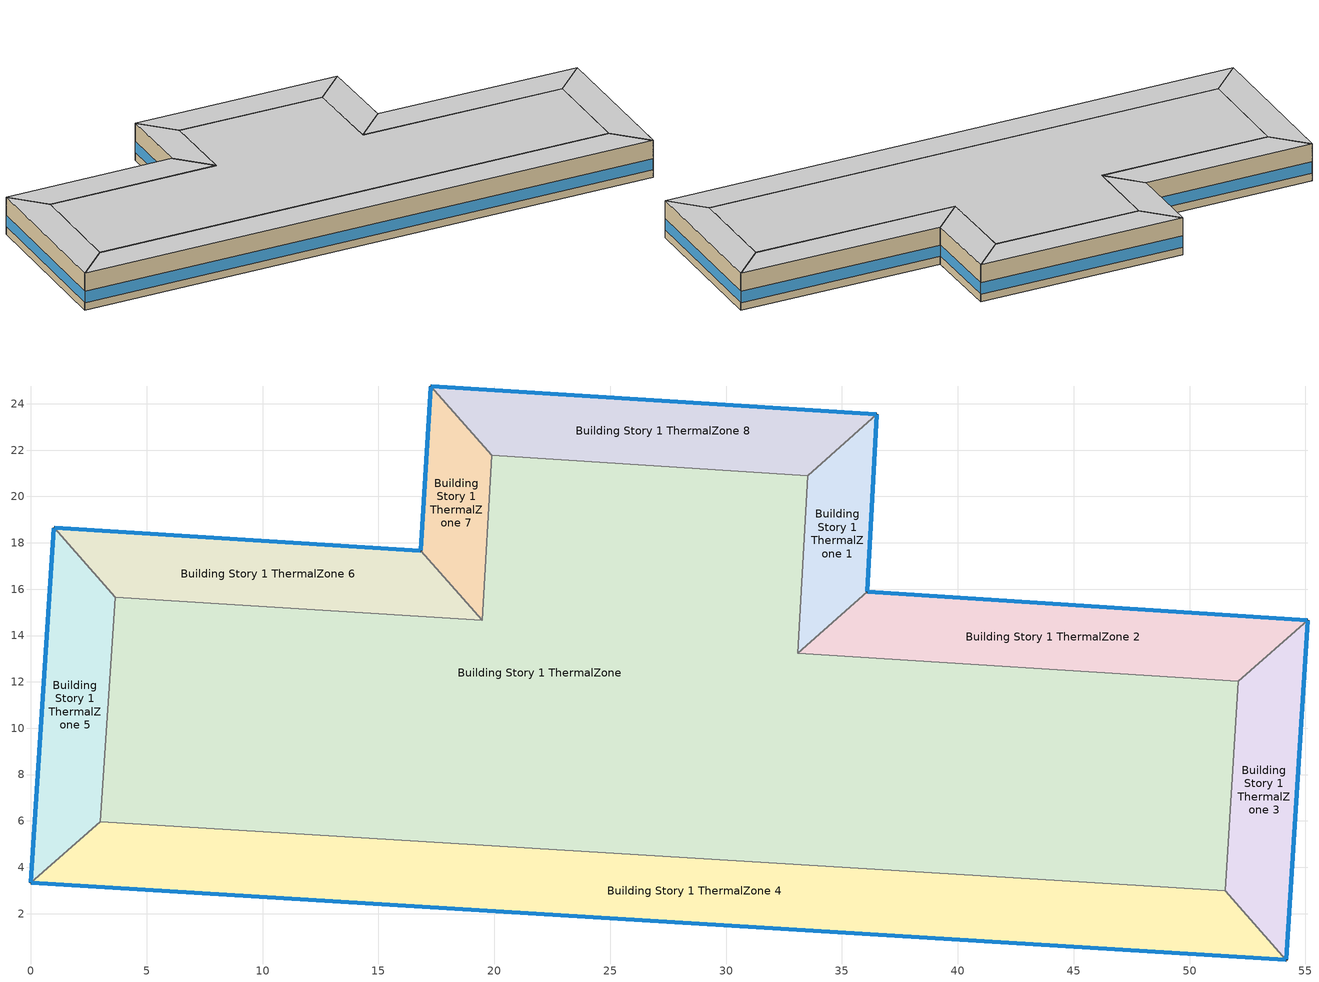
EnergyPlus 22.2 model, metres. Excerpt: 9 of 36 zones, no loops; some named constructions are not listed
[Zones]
Building Story 1 ThermalZone
 floor ground (Typical Insulated Carpeted 8in Slab Floor): 33.52,20.89 33.1,13.23 52.1,12.02 51.53,3 3,5.98 3.65,15.65 19.48,14.66 19.9,21.77 z0
 wall adiabatic (Typical Interior Wall): 33.1,13.23 33.52,20.89 19.9,21.77 19.48,14.66 3.65,15.65 3,5.98 51.53,3 52.1,12.02 33.1,13.23 z0:3.6
 ceiling adiabatic (Typical Interior Ceiling): 19.9,21.77 19.48,14.66 3.65,15.65 3,5.98 51.53,3 52.1,12.02 33.1,13.23 33.52,20.89 z3.6
Building Story 1 ThermalZone 1
 floor ground (Typical Insulated Carpeted 8in Slab Floor): 36.51,23.54 36.09,15.88 33.1,13.23 33.52,20.89 z0
 wall outside (Typical Insulated Steel Framed Exterior Wall R-12.99): 36.09,15.88 36.51,23.54 z0:3.6
 wall adiabatic (Typical Interior Wall): 36.51,23.54 33.52,20.89 33.1,13.23 36.09,15.88 z0:3.6
 window (U 0.55 SHGC 0.25): 36.09,15.91 36.51,23.52 z0.76:1.85
 ceiling adiabatic (Typical Interior Ceiling): 33.52,20.89 33.1,13.23 36.09,15.88 36.51,23.54 z3.6
Building Story 1 ThermalZone 2
 floor ground (Typical Insulated Carpeted 8in Slab Floor): 36.09,15.88 55.1,14.66 52.1,12.02 33.1,13.23 z0
 wall outside (Typical Insulated Steel Framed Exterior Wall R-12.99): 55.1,14.66 36.09,15.88 z0:3.6
 wall adiabatic (Typical Interior Wall): 36.09,15.88 33.1,13.23 52.1,12.02 55.1,14.66 z0:3.6
 window (U 0.55 SHGC 0.25): 55.07,14.66 36.12,15.88 z0.76:1.84
 ceiling adiabatic (Typical Interior Ceiling): 33.1,13.23 52.1,12.02 55.1,14.66 36.09,15.88 z3.6
Building Story 1 ThermalZone 3
 floor ground (Typical Insulated Carpeted 8in Slab Floor): 55.1,14.66 54.18,0 51.53,3 52.1,12.02 z0
 wall outside (Typical Insulated Steel Framed Exterior Wall R-12.99): 54.18,0 55.1,14.66 z0:3.6
 wall adiabatic (Typical Interior Wall): 55.1,14.66 52.1,12.02 51.53,3 54.18,0 z0:3.6
 window (U 0.55 SHGC 0.25): 54.18,0.03 55.1,14.63 z0.76:1.85
 ceiling adiabatic (Typical Interior Ceiling): 52.1,12.02 51.53,3 54.18,0 55.1,14.66 z3.6
Building Story 1 ThermalZone 4
 floor ground (Typical Insulated Carpeted 8in Slab Floor): 54.18,0 0,3.33 3,5.98 51.53,3 z0
 wall outside (Typical Insulated Steel Framed Exterior Wall R-12.99): 0,3.33 54.18,0 z0:3.6
 wall adiabatic (Typical Interior Wall): 54.18,0 51.53,3 3,5.98 0,3.33 z0:3.6
 window (U 0.55 SHGC 0.25): 0.03,3.33 54.15,0 z0.76:1.84
 ceiling adiabatic (Typical Interior Ceiling): 51.53,3 3,5.98 0,3.33 54.18,0 z3.6
Building Story 1 ThermalZone 5
 floor ground (Typical Insulated Carpeted 8in Slab Floor): 0,3.33 1,18.66 3.65,15.65 3,5.98 z0
 wall outside (Typical Insulated Steel Framed Exterior Wall R-12.99): 1,18.66 0,3.33 z0:3.6
 wall adiabatic (Typical Interior Wall): 0,3.33 3,5.98 3.65,15.65 1,18.66 z0:3.6
 window (U 0.55 SHGC 0.25): 1,18.63 0,3.36 z0.76:1.85
 ceiling adiabatic (Typical Interior Ceiling): 3,5.98 3.65,15.65 1,18.66 0,3.33 z3.6
Building Story 1 ThermalZone 6
 floor ground (Typical Insulated Carpeted 8in Slab Floor): 1,18.66 16.83,17.66 19.48,14.66 3.65,15.65 z0
 wall outside (Typical Insulated Steel Framed Exterior Wall R-12.99): 16.83,17.66 1,18.66 z0:3.6
 wall adiabatic (Typical Interior Wall): 1,18.66 3.65,15.65 19.48,14.66 16.83,17.66 z0:3.6
 window (U 0.55 SHGC 0.25): 16.81,17.66 1.03,18.66 z0.76:1.85
 ceiling adiabatic (Typical Interior Ceiling): 3.65,15.65 19.48,14.66 16.83,17.66 1,18.66 z3.6
Building Story 1 ThermalZone 7
 floor ground (Typical Insulated Carpeted 8in Slab Floor): 16.83,17.66 17.25,24.77 19.9,21.77 19.48,14.66 z0
 wall outside (Typical Insulated Steel Framed Exterior Wall R-12.99): 17.25,24.77 16.83,17.66 z0:3.6
 wall adiabatic (Typical Interior Wall): 16.83,17.66 19.48,14.66 19.9,21.77 17.25,24.77 z0:3.6
 window (U 0.55 SHGC 0.25): 17.25,24.74 16.83,17.68 z0.76:1.85
 ceiling adiabatic (Typical Interior Floor): 19.48,14.66 19.9,21.77 17.25,24.77 16.83,17.66 z3.6
Building Story 1 ThermalZone 8
 floor ground (Typical Insulated Carpeted 8in Slab Floor): 17.25,24.77 36.51,23.54 33.52,20.89 19.9,21.77 z0
 wall outside (Typical Insulated Steel Framed Exterior Wall R-12.99): 36.51,23.54 17.25,24.77 z0:3.6
 wall adiabatic (Typical Interior Wall): 17.25,24.77 19.9,21.77 33.52,20.89 36.51,23.54 z0:3.6
 window (U 0.55 SHGC 0.25): 36.48,23.55 17.28,24.76 z0.76:1.84
 ceiling adiabatic (Typical Interior Floor): 19.9,21.77 33.52,20.89 36.51,23.54 17.25,24.77 z3.6
[Building]
bld_11: Terrain=City
[Site:Location]
Jack Northrop Fld H_CA_USA: Latitude {deg}=41.31223; Longitude {deg}=-105.583; Time Zone {hr}=-8; Elevation {m}=21
[Site:GroundTemperature:FCfactorMethod]
January Ground Temperature {C}=18.8; February Ground Temperature {C}=14.3; March Ground Temperature {C}=13.6; April Ground Temperature {C}=13.2; May Ground Temperature {C}=13.3; June Ground Temperature {C}=12.6; July Ground Temperature {C}=15.3; August Ground Temperature {C}=15.6; September Ground Temperature {C}=17.7; October Ground Temperature {C}=19.4; November Ground Temperature {C}=19.7; December Ground Temperature {C}=18.5
[Site:WaterMainsTemperature]
Calculation Method=Correlation; Annual Average Outdoor Air Temperature {C}=8.96667; Maximum Difference In Monthly Average Outdoor Air Temperatures {deltaC}=26.2
[SizingPeriod:DesignDay] Day of Month=21; Dry-Bulb Temperature Range Modifier Type=DefaultMultipliers; Humidity Condition Type=Wetbulb; Barometric Pressure {Pa}=98769; Rain Indicator=No; Snow Indicator=No; Daylight Saving Time Indicator=No; Begin Environment Reset Mode=FullResetAtBeginEnvironment
Name | Month | Day Type | Maximum Dry-Bulb Temperature {C} | Daily Dry-Bulb Temperature Range {deltaC} | Wetbulb or DewPoint at Maximum Dry-Bulb {C} | Wind Speed {m/s} | Wind Direction {deg} | Solar Model Indicator | ASHRAE Clear Sky Optical Depth for Beam Irradiance (taub) | ASHRAE Clear Sky Optical Depth for Diffuse Irradiance (taud) | Sky Clearness
Buffalo Niagara Intl Ap Ann Clg .4% Condns DB=>MWB 1 | 7 | SummerDesignDay | 30.3 | 9.3 | 21.8 | 5.7 | 240 | ASHRAETau | 0.462 | 2.001
Buffalo Niagara Intl Ap Ann Clg .4% Condns WB=>MDB 1 | 7 | SummerDesignDay | 27.8 | 9.3 | 23.8 | 5.7 | 240 | ASHRAETau | 0.462 | 2.001
Buffalo Niagara Intl Ap Ann Htg 99.6% Condns DB 1 | 1 | WinterDesignDay | -16.3 | 0 | -16.3 | 5.1 | 270 | ASHRAEClearSky |  |  | 0
[Material] Thermal Absorptance=0.9; Solar Absorptance=0.7
Name | Roughness | Thickness {m} | Conductivity {W/m-K} | Density {kg/m3} | Specific Heat {J/kg-K} | Visible Absorptance
100mm Normalweight concrete floor | MediumRough | 0.1016 | 2.31045 | 2322 | 832.557 | 0.7
25mm Stucco | Smooth | 0.0254 | 0.72 | 1856 | 840 | 0.7
5/8 in. Gypsum Board | MediumSmooth | 0.0159 | 0.16 | 800 | 1090 | 0.7
8 in. Normalweight Concrete Floor | MediumRough | 0.2032 | 2.31 | 2322 | 832 | 0.7
G01 13mm gypsum board | Smooth | 0.0127 | 0.160031 | 800.001 | 1090.73 | 0.5
[Material:NoMass] Roughness=Smooth; Thermal Absorptance=0.9; Solar Absorptance=0.7
Name | Thermal Resistance {m2-K/W} | Visible Absorptance
CP02 CARPET PAD; Typical Carpet Pad | 0.21648 | 0.8
Typical Insulation R-10.81 | 1.90342 | 0.7
[WindowMaterial:Gas]
Gap_1_W_0_0032: Gas Type=Air; Thickness {m}=0.0032
[WindowMaterial:Glazing] Optical Data Type=SpectralAverage; Infrared Transmittance at Normal Incidence=0; Back Side Infrared Hemispherical Emissivity=0.84; Conductivity {W/m-K}=1; Dirt Correction Factor for Solar and Visible Transmittance=1; Solar Diffusing=No
Name | Thickness {m} | Solar Transmittance at Normal Incidence | Front Side Solar Reflectance at Normal Incidence | Back Side Solar Reflectance at Normal Incidence | Visible Transmittance at Normal Incidence | Front Side Visible Reflectance at Normal Incidence | Back Side Visible Reflectance at Normal Incidence | Front Side Infrared Hemispherical Emissivity
Glass_2022F_LayerAvg | 0.0039 | 0.355897 | 0.394095 | 0.265645 | 0.677694 | 0.042734 | 0.05547 | 0.046
Glass_2175_LayerAvg | 0.0086 | 0.167758 | 0.217606 | 0.437978 | 0.416044 | 0.078729 | 0.10654 | 0.84
[Construction]
Typical Insulated Carpeted 8in Slab Floor: 8 in. Normalweight Concrete Floor, Typical Carpet Pad
Typical Insulated Steel Framed Exterior Wall R-12.99: 25mm Stucco, 5/8 in. Gypsum Board, Typical Insulation R-10.81, 5/8 in. Gypsum Board
Typical Interior Ceiling: CP02 CARPET PAD, 100mm Normalweight concrete floor
Typical Interior Floor: 100mm Normalweight concrete floor, CP02 CARPET PAD
Typical Interior Wall: G01 13mm gypsum board, G01 13mm gypsum board
U 0.55 SHGC 0.25: Glass_2175_LayerAvg, Gap_1_W_0_0032, Glass_2022F_LayerAvg
[Zone] Multiplier=1; Part of Total Floor Area=Yes
Building Story 1 ThermalZone; Building Story 1 ThermalZone 1; Building Story 1 ThermalZone 2; Building Story 1 ThermalZone 3; Building Story 1 ThermalZone 4; Building Story 1 ThermalZone 5; Building Story 1 ThermalZone 6; Building Story 1 ThermalZone 7; Building Story 1 ThermalZone 8
[Space] Space Type=Story Ground Blended Space Type
Name | Zone
Building Story 1 Space | Building Story 1 ThermalZone
Building Story 1 Space 1 | Building Story 1 ThermalZone 1
Building Story 1 Space 2 | Building Story 1 ThermalZone 2
Building Story 1 Space 3 | Building Story 1 ThermalZone 3
Building Story 1 Space 4 | Building Story 1 ThermalZone 4
Building Story 1 Space 5 | Building Story 1 ThermalZone 5
Building Story 1 Space 6 | Building Story 1 ThermalZone 6
Building Story 1 Space 7 | Building Story 1 ThermalZone 7
Building Story 1 Space 8 | Building Story 1 ThermalZone 8
[InternalMass] Construction=InteriorFurnishings 1
Name | Zone or ZoneList | Space or SpaceList | Surface Area {m2}
Building Story 1 Space 2 Office OfficeLarge Data Center A  - Story Ground Mass; Building Story 1 Space 2 Office OfficeLarge Data Center C  - Story Ground Mass | Building Story 1 ThermalZone 2 | Building Story 1 Space 2 | 0.293876
Building Story 1 Space 4 Office OfficeLarge Data Center A  - Story Ground Mass; Building Story 1 Space 4 Office OfficeLarge Data Center C  - Story Ground Mass | Building Story 1 ThermalZone 4 | Building Story 1 Space 4 | 0.791559
Building Story 1 Space 3 Office OfficeLarge Data Center A  - Story Ground Mass; Building Story 1 Space 3 Office OfficeLarge Data Center C  - Story Ground Mass | Building Story 1 ThermalZone 3 | Building Story 1 Space 3 | 0.182754
Building Story 1 Space 5 Office OfficeLarge Data Center A  - Story Ground Mass; Building Story 1 Space 5 Office OfficeLarge Data Center C  - Story Ground Mass | Building Story 1 ThermalZone 5 | Building Story 1 Space 5 | 0.19282
Building Story 1 Space 1 Office OfficeLarge Data Center A  - Story Ground Mass; Building Story 1 Space 1 Office OfficeLarge Data Center C  - Story Ground Mass | Building Story 1 ThermalZone 1 | Building Story 1 Space 1 | 0.118678
Building Story 1 Space 8 Office OfficeLarge Data Center A  - Story Ground Mass; Building Story 1 Space 8 Office OfficeLarge Data Center C  - Story Ground Mass | Building Story 1 ThermalZone 8 | Building Story 1 Space 8 | 0.253876
Building Story 1 Space Office OfficeLarge Data Center A  - Story Ground Mass; Building Story 1 Space Office OfficeLarge Data Center C  - Story Ground Mass | Building Story 1 ThermalZone | Building Story 1 Space | 3.02494
Building Story 1 Space 7 Office OfficeLarge Data Center A  - Story Ground Mass; Building Story 1 Space 7 Office OfficeLarge Data Center C  - Story Ground Mass | Building Story 1 ThermalZone 7 | Building Story 1 Space 7 | 0.109373
Building Story 1 Space 6 Office OfficeLarge Data Center A  - Story Ground Mass; Building Story 1 Space 6 Office OfficeLarge Data Center C  - Story Ground Mass | Building Story 1 ThermalZone 6 | Building Story 1 Space 6 | 0.244172
Building Story 1 Space 2 Office OfficeLarge Data Center B  - Story Ground Mass | Building Story 1 ThermalZone 2 | Building Story 1 Space 2 | 1.03626
Building Story 1 Space 4 Office OfficeLarge Data Center B  - Story Ground Mass | Building Story 1 ThermalZone 4 | Building Story 1 Space 4 | 2.79119
Building Story 1 Space 3 Office OfficeLarge Data Center B  - Story Ground Mass | Building Story 1 ThermalZone 3 | Building Story 1 Space 3 | 0.644426
Building Story 1 Space 5 Office OfficeLarge Data Center B  - Story Ground Mass | Building Story 1 ThermalZone 5 | Building Story 1 Space 5 | 0.679922
Building Story 1 Space 1 Office OfficeLarge Data Center B  - Story Ground Mass | Building Story 1 ThermalZone 1 | Building Story 1 Space 1 | 0.41848
Building Story 1 Space 8 Office OfficeLarge Data Center B  - Story Ground Mass | Building Story 1 ThermalZone 8 | Building Story 1 Space 8 | 0.895214
Building Story 1 Space Office OfficeLarge Data Center B  - Story Ground Mass | Building Story 1 ThermalZone | Building Story 1 Space | 10.6665
Building Story 1 Space 7 Office OfficeLarge Data Center B  - Story Ground Mass | Building Story 1 ThermalZone 7 | Building Story 1 Space 7 | 0.385671
Building Story 1 Space 6 Office OfficeLarge Data Center B  - Story Ground Mass | Building Story 1 ThermalZone 6 | Building Story 1 Space 6 | 0.860997
Building Story 1 Space 2 Office OfficeLarge Main Data Center A  - Story Ground Mass; Building Story 1 Space 2 Office OfficeLarge Main Data Center C  - Story Ground Mass | Building Story 1 ThermalZone 2 | Building Story 1 Space 2 | 0.528352
Building Story 1 Space 4 Office OfficeLarge Main Data Center A  - Story Ground Mass; Building Story 1 Space 4 Office OfficeLarge Main Data Center C  - Story Ground Mass | Building Story 1 ThermalZone 4 | Building Story 1 Space 4 | 1.42312
Building Story 1 Space 3 Office OfficeLarge Main Data Center A  - Story Ground Mass; Building Story 1 Space 3 Office OfficeLarge Main Data Center C  - Story Ground Mass | Building Story 1 ThermalZone 3 | Building Story 1 Space 3 | 0.328568
Building Story 1 Space 5 Office OfficeLarge Main Data Center A  - Story Ground Mass; Building Story 1 Space 5 Office OfficeLarge Main Data Center C  - Story Ground Mass | Building Story 1 ThermalZone 5 | Building Story 1 Space 5 | 0.346666
Building Story 1 Space 1 Office OfficeLarge Main Data Center A  - Story Ground Mass; Building Story 1 Space 1 Office OfficeLarge Main Data Center C  - Story Ground Mass | Building Story 1 ThermalZone 1 | Building Story 1 Space 1 | 0.213367
Building Story 1 Space 8 Office OfficeLarge Main Data Center A  - Story Ground Mass; Building Story 1 Space 8 Office OfficeLarge Main Data Center C  - Story Ground Mass | Building Story 1 ThermalZone 8 | Building Story 1 Space 8 | 0.456436
Building Story 1 Space Office OfficeLarge Main Data Center A  - Story Ground Mass; Building Story 1 Space Office OfficeLarge Main Data Center C  - Story Ground Mass | Building Story 1 ThermalZone | Building Story 1 Space | 5.43845
Building Story 1 Space 7 Office OfficeLarge Main Data Center A  - Story Ground Mass; Building Story 1 Space 7 Office OfficeLarge Main Data Center C  - Story Ground Mass | Building Story 1 ThermalZone 7 | Building Story 1 Space 7 | 0.196639
Building Story 1 Space 6 Office OfficeLarge Main Data Center A  - Story Ground Mass; Building Story 1 Space 6 Office OfficeLarge Main Data Center C  - Story Ground Mass | Building Story 1 ThermalZone 6 | Building Story 1 Space 6 | 0.43899
Building Story 1 Space 2 Office OfficeLarge Main Data Center B  - Story Ground Mass | Building Story 1 ThermalZone 2 | Building Story 1 Space 2 | 1.86307
Building Story 1 Space 4 Office OfficeLarge Main Data Center B  - Story Ground Mass | Building Story 1 ThermalZone 4 | Building Story 1 Space 4 | 5.0182
Building Story 1 Space 3 Office OfficeLarge Main Data Center B  - Story Ground Mass | Building Story 1 ThermalZone 3 | Building Story 1 Space 3 | 1.1586
Building Story 1 Space 5 Office OfficeLarge Main Data Center B  - Story Ground Mass | Building Story 1 ThermalZone 5 | Building Story 1 Space 5 | 1.22241
Building Story 1 Space 1 Office OfficeLarge Main Data Center B  - Story Ground Mass | Building Story 1 ThermalZone 1 | Building Story 1 Space 1 | 0.752374
Building Story 1 Space 8 Office OfficeLarge Main Data Center B  - Story Ground Mass | Building Story 1 ThermalZone 8 | Building Story 1 Space 8 | 1.60948
Building Story 1 Space Office OfficeLarge Main Data Center B  - Story Ground Mass | Building Story 1 ThermalZone | Building Story 1 Space | 19.177
Building Story 1 Space 7 Office OfficeLarge Main Data Center B  - Story Ground Mass | Building Story 1 ThermalZone 7 | Building Story 1 Space 7 | 0.693388
Building Story 1 Space 6 Office OfficeLarge Main Data Center B  - Story Ground Mass | Building Story 1 ThermalZone 6 | Building Story 1 Space 6 | 1.54796
Building Story 1 Space 2 SecondarySchool Auditorium A  - Story Ground Mass; Building Story 1 Space 2 SecondarySchool Auditorium C  - Story Ground Mass | Building Story 1 ThermalZone 2 | Building Story 1 Space 2 | 2.36352
Building Story 1 Space 4 SecondarySchool Auditorium A  - Story Ground Mass; Building Story 1 Space 4 SecondarySchool Auditorium C  - Story Ground Mass | Building Story 1 ThermalZone 4 | Building Story 1 Space 4 | 6.36616
Building Story 1 Space 3 SecondarySchool Auditorium A  - Story Ground Mass; Building Story 1 Space 3 SecondarySchool Auditorium C  - Story Ground Mass | Building Story 1 ThermalZone 3 | Building Story 1 Space 3 | 1.46981
Building Story 1 Space 5 SecondarySchool Auditorium A  - Story Ground Mass; Building Story 1 Space 5 SecondarySchool Auditorium C  - Story Ground Mass | Building Story 1 ThermalZone 5 | Building Story 1 Space 5 | 1.55077
Building Story 1 Space 1 SecondarySchool Auditorium A  - Story Ground Mass; Building Story 1 Space 1 SecondarySchool Auditorium C  - Story Ground Mass | Building Story 1 ThermalZone 1 | Building Story 1 Space 1 | 0.954472
Building Story 1 Space 8 SecondarySchool Auditorium A  - Story Ground Mass; Building Story 1 Space 8 SecondarySchool Auditorium C  - Story Ground Mass | Building Story 1 ThermalZone 8 | Building Story 1 Space 8 | 2.04181
Building Story 1 Space SecondarySchool Auditorium A  - Story Ground Mass; Building Story 1 Space SecondarySchool Auditorium C  - Story Ground Mass | Building Story 1 ThermalZone | Building Story 1 Space | 24.3282
Building Story 1 Space 7 SecondarySchool Auditorium A  - Story Ground Mass; Building Story 1 Space 7 SecondarySchool Auditorium C  - Story Ground Mass | Building Story 1 ThermalZone 7 | Building Story 1 Space 7 | 0.87964
Building Story 1 Space 6 SecondarySchool Auditorium A  - Story Ground Mass; Building Story 1 Space 6 SecondarySchool Auditorium C  - Story Ground Mass | Building Story 1 ThermalZone 6 | Building Story 1 Space 6 | 1.96376
Building Story 1 Space 2 SecondarySchool Auditorium B  - Story Ground Mass | Building Story 1 ThermalZone 2 | Building Story 1 Space 2 | 8.33422
Building Story 1 Space 4 SecondarySchool Auditorium B  - Story Ground Mass | Building Story 1 ThermalZone 4 | Building Story 1 Space 4 | 22.4483
Building Story 1 Space 3 SecondarySchool Auditorium B  - Story Ground Mass | Building Story 1 ThermalZone 3 | Building Story 1 Space 3 | 5.18283
Building Story 1 Space 5 SecondarySchool Auditorium B  - Story Ground Mass | Building Story 1 ThermalZone 5 | Building Story 1 Space 5 | 5.46831
Building Story 1 Space 1 SecondarySchool Auditorium B  - Story Ground Mass | Building Story 1 ThermalZone 1 | Building Story 1 Space 1 | 3.36565
Building Story 1 Space 8 SecondarySchool Auditorium B  - Story Ground Mass | Building Story 1 ThermalZone 8 | Building Story 1 Space 8 | 7.19981
Building Story 1 Space SecondarySchool Auditorium B  - Story Ground Mass | Building Story 1 ThermalZone | Building Story 1 Space | 85.7859
Building Story 1 Space 7 SecondarySchool Auditorium B  - Story Ground Mass | Building Story 1 ThermalZone 7 | Building Story 1 Space 7 | 3.10178
Building Story 1 Space 6 SecondarySchool Auditorium B  - Story Ground Mass | Building Story 1 ThermalZone 6 | Building Story 1 Space 6 | 6.92461
Building Story 1 Space 2 SecondarySchool Cafeteria A  - Story Ground Mass; Building Story 1 Space 2 SecondarySchool Cafeteria C  - Story Ground Mass | Building Story 1 ThermalZone 2 | Building Story 1 Space 2 | 1.49596
Building Story 1 Space 4 SecondarySchool Cafeteria A  - Story Ground Mass; Building Story 1 Space 4 SecondarySchool Cafeteria C  - Story Ground Mass | Building Story 1 ThermalZone 4 | Building Story 1 Space 4 | 4.02937
Building Story 1 Space 3 SecondarySchool Cafeteria A  - Story Ground Mass; Building Story 1 Space 3 SecondarySchool Cafeteria C  - Story Ground Mass | Building Story 1 ThermalZone 3 | Building Story 1 Space 3 | 0.930295
Building Story 1 Space 5 SecondarySchool Cafeteria A  - Story Ground Mass; Building Story 1 Space 5 SecondarySchool Cafeteria C  - Story Ground Mass | Building Story 1 ThermalZone 5 | Building Story 1 Space 5 | 0.981537
Building Story 1 Space 1 SecondarySchool Cafeteria A  - Story Ground Mass; Building Story 1 Space 1 SecondarySchool Cafeteria C  - Story Ground Mass | Building Story 1 ThermalZone 1 | Building Story 1 Space 1 | 0.60412
Building Story 1 Space 8 SecondarySchool Cafeteria A  - Story Ground Mass; Building Story 1 Space 8 SecondarySchool Cafeteria C  - Story Ground Mass | Building Story 1 ThermalZone 8 | Building Story 1 Space 8 | 1.29233
Building Story 1 Space SecondarySchool Cafeteria A  - Story Ground Mass; Building Story 1 Space SecondarySchool Cafeteria C  - Story Ground Mass | Building Story 1 ThermalZone | Building Story 1 Space | 15.3982
Building Story 1 Space 7 SecondarySchool Cafeteria A  - Story Ground Mass; Building Story 1 Space 7 SecondarySchool Cafeteria C  - Story Ground Mass | Building Story 1 ThermalZone 7 | Building Story 1 Space 7 | 0.556756
Building Story 1 Space 6 SecondarySchool Cafeteria A  - Story Ground Mass; Building Story 1 Space 6 SecondarySchool Cafeteria C  - Story Ground Mass | Building Story 1 ThermalZone 6 | Building Story 1 Space 6 | 1.24294
Building Story 1 Space 2 SecondarySchool Cafeteria B  - Story Ground Mass | Building Story 1 ThermalZone 2 | Building Story 1 Space 2 | 5.27503
Building Story 1 Space 4 SecondarySchool Cafeteria B  - Story Ground Mass | Building Story 1 ThermalZone 4 | Building Story 1 Space 4 | 14.2083
Building Story 1 Space 3 SecondarySchool Cafeteria B  - Story Ground Mass | Building Story 1 ThermalZone 3 | Building Story 1 Space 3 | 3.2804
Building Story 1 Space 5 SecondarySchool Cafeteria B  - Story Ground Mass | Building Story 1 ThermalZone 5 | Building Story 1 Space 5 | 3.46109
Building Story 1 Space 1 SecondarySchool Cafeteria B  - Story Ground Mass | Building Story 1 ThermalZone 1 | Building Story 1 Space 1 | 2.13024
Building Story 1 Space 8 SecondarySchool Cafeteria B  - Story Ground Mass | Building Story 1 ThermalZone 8 | Building Story 1 Space 8 | 4.55702
Building Story 1 Space SecondarySchool Cafeteria B  - Story Ground Mass | Building Story 1 ThermalZone | Building Story 1 Space | 54.2971
Building Story 1 Space 7 SecondarySchool Cafeteria B  - Story Ground Mass | Building Story 1 ThermalZone 7 | Building Story 1 Space 7 | 1.96323
Building Story 1 Space 6 SecondarySchool Cafeteria B  - Story Ground Mass | Building Story 1 ThermalZone 6 | Building Story 1 Space 6 | 4.38284
Building Story 1 Space 2 SecondarySchool ComputerRoom A  - Story Ground Mass; Building Story 1 Space 2 SecondarySchool ComputerRoom C  - Story Ground Mass | Building Story 1 ThermalZone 2 | Building Story 1 Space 2 | 2.28379
Building Story 1 Space 4 SecondarySchool ComputerRoom A  - Story Ground Mass; Building Story 1 Space 4 SecondarySchool ComputerRoom C  - Story Ground Mass | Building Story 1 ThermalZone 4 | Building Story 1 Space 4 | 6.15142
Building Story 1 Space 3 SecondarySchool ComputerRoom A  - Story Ground Mass; Building Story 1 Space 3 SecondarySchool ComputerRoom C  - Story Ground Mass | Building Story 1 ThermalZone 3 | Building Story 1 Space 3 | 1.42023
Building Story 1 Space 5 SecondarySchool ComputerRoom A  - Story Ground Mass; Building Story 1 Space 5 SecondarySchool ComputerRoom C  - Story Ground Mass | Building Story 1 ThermalZone 5 | Building Story 1 Space 5 | 1.49846
Building Story 1 Space 1 SecondarySchool ComputerRoom A  - Story Ground Mass; Building Story 1 Space 1 SecondarySchool ComputerRoom C  - Story Ground Mass | Building Story 1 ThermalZone 1 | Building Story 1 Space 1 | 0.922277
Building Story 1 Space 8 SecondarySchool ComputerRoom A  - Story Ground Mass; Building Story 1 Space 8 SecondarySchool ComputerRoom C  - Story Ground Mass | Building Story 1 ThermalZone 8 | Building Story 1 Space 8 | 1.97294
Building Story 1 Space SecondarySchool ComputerRoom A  - Story Ground Mass; Building Story 1 Space SecondarySchool ComputerRoom C  - Story Ground Mass | Building Story 1 ThermalZone | Building Story 1 Space | 23.5076
Building Story 1 Space 7 SecondarySchool ComputerRoom A  - Story Ground Mass; Building Story 1 Space 7 SecondarySchool ComputerRoom C  - Story Ground Mass | Building Story 1 ThermalZone 7 | Building Story 1 Space 7 | 0.84997
Building Story 1 Space 6 SecondarySchool ComputerRoom A  - Story Ground Mass; Building Story 1 Space 6 SecondarySchool ComputerRoom C  - Story Ground Mass | Building Story 1 ThermalZone 6 | Building Story 1 Space 6 | 1.89753
Building Story 1 Space 2 SecondarySchool ComputerRoom B  - Story Ground Mass | Building Story 1 ThermalZone 2 | Building Story 1 Space 2 | 8.0531
Building Story 1 Space 4 SecondarySchool ComputerRoom B  - Story Ground Mass | Building Story 1 ThermalZone 4 | Building Story 1 Space 4 | 21.6911
Building Story 1 Space 3 SecondarySchool ComputerRoom B  - Story Ground Mass | Building Story 1 ThermalZone 3 | Building Story 1 Space 3 | 5.00801
Building Story 1 Space 5 SecondarySchool ComputerRoom B  - Story Ground Mass | Building Story 1 ThermalZone 5 | Building Story 1 Space 5 | 5.28386
Building Story 1 Space 1 SecondarySchool ComputerRoom B  - Story Ground Mass | Building Story 1 ThermalZone 1 | Building Story 1 Space 1 | 3.25213
Building Story 1 Space 8 SecondarySchool ComputerRoom B  - Story Ground Mass | Building Story 1 ThermalZone 8 | Building Story 1 Space 8 | 6.95696
Building Story 1 Space SecondarySchool ComputerRoom B  - Story Ground Mass | Building Story 1 ThermalZone | Building Story 1 Space | 82.8924
Building Story 1 Space 7 SecondarySchool ComputerRoom B  - Story Ground Mass | Building Story 1 ThermalZone 7 | Building Story 1 Space 7 | 2.99716
Building Story 1 Space 6 SecondarySchool ComputerRoom B  - Story Ground Mass | Building Story 1 ThermalZone 6 | Building Story 1 Space 6 | 6.69104
Building Story 1 Space 2 SecondarySchool Gym A  - Story Ground Mass; Building Story 1 Space 2 SecondarySchool Gym C  - Story Ground Mass | Building Story 1 ThermalZone 2 | Building Story 1 Space 2 | 1.49913
Building Story 1 Space 4 SecondarySchool Gym A  - Story Ground Mass; Building Story 1 Space 4 SecondarySchool Gym C  - Story Ground Mass | Building Story 1 ThermalZone 4 | Building Story 1 Space 4 | 4.03792
Building Story 1 Space 3 SecondarySchool Gym A  - Story Ground Mass; Building Story 1 Space 3 SecondarySchool Gym C  - Story Ground Mass | Building Story 1 ThermalZone 3 | Building Story 1 Space 3 | 0.932269
Building Story 1 Space 5 SecondarySchool Gym A  - Story Ground Mass; Building Story 1 Space 5 SecondarySchool Gym C  - Story Ground Mass | Building Story 1 ThermalZone 5 | Building Story 1 Space 5 | 0.983619
Building Story 1 Space 1 SecondarySchool Gym A  - Story Ground Mass; Building Story 1 Space 1 SecondarySchool Gym C  - Story Ground Mass | Building Story 1 ThermalZone 1 | Building Story 1 Space 1 | 0.605401
Building Story 1 Space 8 SecondarySchool Gym A  - Story Ground Mass; Building Story 1 Space 8 SecondarySchool Gym C  - Story Ground Mass | Building Story 1 ThermalZone 8 | Building Story 1 Space 8 | 1.29508
Building Story 1 Space SecondarySchool Gym A  - Story Ground Mass; Building Story 1 Space SecondarySchool Gym C  - Story Ground Mass | Building Story 1 ThermalZone | Building Story 1 Space | 15.4309
Building Story 1 Space 7 SecondarySchool Gym A  - Story Ground Mass; Building Story 1 Space 7 SecondarySchool Gym C  - Story Ground Mass | Building Story 1 ThermalZone 7 | Building Story 1 Space 7 | 0.557937
Building Story 1 Space 6 SecondarySchool Gym A  - Story Ground Mass; Building Story 1 Space 6 SecondarySchool Gym C  - Story Ground Mass | Building Story 1 ThermalZone 6 | Building Story 1 Space 6 | 1.24557
Building Story 1 Space 2 SecondarySchool Gym A end_a - Story Ground Mass; Building Story 1 Space 2 SecondarySchool Gym C end_a - Story Ground Mass | Building Story 1 ThermalZone 2 | Building Story 1 Space 2 | 2.35722
Building Story 1 Space 4 SecondarySchool Gym A end_a - Story Ground Mass; Building Story 1 Space 4 SecondarySchool Gym C end_a - Story Ground Mass | Building Story 1 ThermalZone 4 | Building Story 1 Space 4 | 6.34919
Building Story 1 Space 3 SecondarySchool Gym A end_a - Story Ground Mass; Building Story 1 Space 3 SecondarySchool Gym C end_a - Story Ground Mass | Building Story 1 ThermalZone 3 | Building Story 1 Space 3 | 1.46589
Building Story 1 Space 5 SecondarySchool Gym A end_a - Story Ground Mass; Building Story 1 Space 5 SecondarySchool Gym C end_a - Story Ground Mass | Building Story 1 ThermalZone 5 | Building Story 1 Space 5 | 1.54663
Building Story 1 Space 1 SecondarySchool Gym A end_a - Story Ground Mass; Building Story 1 Space 1 SecondarySchool Gym C end_a - Story Ground Mass | Building Story 1 ThermalZone 1 | Building Story 1 Space 1 | 0.951928
Building Story 1 Space 8 SecondarySchool Gym A end_a - Story Ground Mass; Building Story 1 Space 8 SecondarySchool Gym C end_a - Story Ground Mass | Building Story 1 ThermalZone 8 | Building Story 1 Space 8 | 2.03637
Building Story 1 Space SecondarySchool Gym A end_a - Story Ground Mass; Building Story 1 Space SecondarySchool Gym C end_a - Story Ground Mass | Building Story 1 ThermalZone | Building Story 1 Space | 24.2634
Building Story 1 Space 7 SecondarySchool Gym A end_a - Story Ground Mass; Building Story 1 Space 7 SecondarySchool Gym C end_a - Story Ground Mass | Building Story 1 ThermalZone 7 | Building Story 1 Space 7 | 0.877296
Building Story 1 Space 6 SecondarySchool Gym A end_a - Story Ground Mass; Building Story 1 Space 6 SecondarySchool Gym C end_a - Story Ground Mass | Building Story 1 ThermalZone 6 | Building Story 1 Space 6 | 1.95853
Building Story 1 Space 2 SecondarySchool Gym B  - Story Ground Mass | Building Story 1 ThermalZone 2 | Building Story 1 Space 2 | 5.28622
Building Story 1 Space 4 SecondarySchool Gym B  - Story Ground Mass | Building Story 1 ThermalZone 4 | Building Story 1 Space 4 | 14.2385
Building Story 1 Space 3 SecondarySchool Gym B  - Story Ground Mass | Building Story 1 ThermalZone 3 | Building Story 1 Space 3 | 3.28736
Building Story 1 Space 5 SecondarySchool Gym B  - Story Ground Mass | Building Story 1 ThermalZone 5 | Building Story 1 Space 5 | 3.46843
Building Story 1 Space 1 SecondarySchool Gym B  - Story Ground Mass | Building Story 1 ThermalZone 1 | Building Story 1 Space 1 | 2.13476
Building Story 1 Space 8 SecondarySchool Gym B  - Story Ground Mass | Building Story 1 ThermalZone 8 | Building Story 1 Space 8 | 4.56669
Building Story 1 Space SecondarySchool Gym B  - Story Ground Mass | Building Story 1 ThermalZone | Building Story 1 Space | 54.4122
Building Story 1 Space 7 SecondarySchool Gym B  - Story Ground Mass | Building Story 1 ThermalZone 7 | Building Story 1 Space 7 | 1.9674
Building Story 1 Space 6 SecondarySchool Gym B  - Story Ground Mass | Building Story 1 ThermalZone 6 | Building Story 1 Space 6 | 4.39214
Building Story 1 Space 2 SecondarySchool Gym B end_a - Story Ground Mass | Building Story 1 ThermalZone 2 | Building Story 1 Space 2 | 8.312
Building Story 1 Space 4 SecondarySchool Gym B end_a - Story Ground Mass | Building Story 1 ThermalZone 4 | Building Story 1 Space 4 | 22.3885
Building Story 1 Space 3 SecondarySchool Gym B end_a - Story Ground Mass | Building Story 1 ThermalZone 3 | Building Story 1 Space 3 | 5.16901
Building Story 1 Space 5 SecondarySchool Gym B end_a - Story Ground Mass | Building Story 1 ThermalZone 5 | Building Story 1 Space 5 | 5.45373
Building Story 1 Space 1 SecondarySchool Gym B end_a - Story Ground Mass | Building Story 1 ThermalZone 1 | Building Story 1 Space 1 | 3.35668
Building Story 1 Space 8 SecondarySchool Gym B end_a - Story Ground Mass | Building Story 1 ThermalZone 8 | Building Story 1 Space 8 | 7.18062
Building Story 1 Space SecondarySchool Gym B end_a - Story Ground Mass | Building Story 1 ThermalZone | Building Story 1 Space | 85.5573
Building Story 1 Space 7 SecondarySchool Gym B end_a - Story Ground Mass | Building Story 1 ThermalZone 7 | Building Story 1 Space 7 | 3.09351
Building Story 1 Space 6 SecondarySchool Gym B end_a - Story Ground Mass | Building Story 1 ThermalZone 6 | Building Story 1 Space 6 | 6.90615
Building Story 1 Space 2 SecondarySchool Kitchen A  - Story Ground Mass; Building Story 1 Space 2 SecondarySchool Kitchen C  - Story Ground Mass | Building Story 1 ThermalZone 2 | Building Story 1 Space 2 | 0.515847
Building Story 1 Space 4 SecondarySchool Kitchen A  - Story Ground Mass; Building Story 1 Space 4 SecondarySchool Kitchen C  - Story Ground Mass | Building Story 1 ThermalZone 4 | Building Story 1 Space 4 | 1.38944
Building Story 1 Space 3 SecondarySchool Kitchen A  - Story Ground Mass; Building Story 1 Space 3 SecondarySchool Kitchen C  - Story Ground Mass | Building Story 1 ThermalZone 3 | Building Story 1 Space 3 | 0.320791
Building Story 1 Space 5 SecondarySchool Kitchen A  - Story Ground Mass; Building Story 1 Space 5 SecondarySchool Kitchen C  - Story Ground Mass | Building Story 1 ThermalZone 5 | Building Story 1 Space 5 | 0.338461
Building Story 1 Space 1 SecondarySchool Kitchen A  - Story Ground Mass; Building Story 1 Space 1 SecondarySchool Kitchen C  - Story Ground Mass | Building Story 1 ThermalZone 1 | Building Story 1 Space 1 | 0.208317
Building Story 1 Space 8 SecondarySchool Kitchen A  - Story Ground Mass; Building Story 1 Space 8 SecondarySchool Kitchen C  - Story Ground Mass | Building Story 1 ThermalZone 8 | Building Story 1 Space 8 | 0.445633
Building Story 1 Space SecondarySchool Kitchen A  - Story Ground Mass; Building Story 1 Space SecondarySchool Kitchen C  - Story Ground Mass | Building Story 1 ThermalZone | Building Story 1 Space | 5.30973
Building Story 1 Space 7 SecondarySchool Kitchen A  - Story Ground Mass; Building Story 1 Space 7 SecondarySchool Kitchen C  - Story Ground Mass | Building Story 1 ThermalZone 7 | Building Story 1 Space 7 | 0.191985
Building Story 1 Space 6 SecondarySchool Kitchen A  - Story Ground Mass; Building Story 1 Space 6 SecondarySchool Kitchen C  - Story Ground Mass | Building Story 1 ThermalZone 6 | Building Story 1 Space 6 | 0.428599
Building Story 1 Space 2 SecondarySchool Kitchen B  - Story Ground Mass | Building Story 1 ThermalZone 2 | Building Story 1 Space 2 | 1.81898
Building Story 1 Space 4 SecondarySchool Kitchen B  - Story Ground Mass | Building Story 1 ThermalZone 4 | Building Story 1 Space 4 | 4.89943
Building Story 1 Space 3 SecondarySchool Kitchen B  - Story Ground Mass | Building Story 1 ThermalZone 3 | Building Story 1 Space 3 | 1.13117
Building Story 1 Space 5 SecondarySchool Kitchen B  - Story Ground Mass | Building Story 1 ThermalZone 5 | Building Story 1 Space 5 | 1.19348
Building Story 1 Space 1 SecondarySchool Kitchen B  - Story Ground Mass | Building Story 1 ThermalZone 1 | Building Story 1 Space 1 | 0.734567
Building Story 1 Space 8 SecondarySchool Kitchen B  - Story Ground Mass | Building Story 1 ThermalZone 8 | Building Story 1 Space 8 | 1.57139
Building Story 1 Space SecondarySchool Kitchen B  - Story Ground Mass | Building Story 1 ThermalZone | Building Story 1 Space | 18.7231
Building Story 1 Space 7 SecondarySchool Kitchen B  - Story Ground Mass | Building Story 1 ThermalZone 7 | Building Story 1 Space 7 | 0.676976
Building Story 1 Space 6 SecondarySchool Kitchen B  - Story Ground Mass | Building Story 1 ThermalZone 6 | Building Story 1 Space 6 | 1.51132
Building Story 1 Space 2 SecondarySchool Library A  - Story Ground Mass; Building Story 1 Space 2 SecondarySchool Library C  - Story Ground Mass | Building Story 1 ThermalZone 2 | Building Story 1 Space 2 | 2.0118
Building Story 1 Space 4 SecondarySchool Library A  - Story Ground Mass; Building Story 1 Space 4 SecondarySchool Library C  - Story Ground Mass | Building Story 1 ThermalZone 4 | Building Story 1 Space 4 | 5.41881
Building Story 1 Space 3 SecondarySchool Library A  - Story Ground Mass; Building Story 1 Space 3 SecondarySchool Library C  - Story Ground Mass | Building Story 1 ThermalZone 3 | Building Story 1 Space 3 | 1.25109
Building Story 1 Space 5 SecondarySchool Library A  - Story Ground Mass; Building Story 1 Space 5 SecondarySchool Library C  - Story Ground Mass | Building Story 1 ThermalZone 5 | Building Story 1 Space 5 | 1.32
Building Story 1 Space 1 SecondarySchool Library A  - Story Ground Mass; Building Story 1 Space 1 SecondarySchool Library C  - Story Ground Mass | Building Story 1 ThermalZone 1 | Building Story 1 Space 1 | 0.812437
Building Story 1 Space 8 SecondarySchool Library A  - Story Ground Mass; Building Story 1 Space 8 SecondarySchool Library C  - Story Ground Mass | Building Story 1 ThermalZone 8 | Building Story 1 Space 8 | 1.73797
Building Story 1 Space SecondarySchool Library A  - Story Ground Mass; Building Story 1 Space SecondarySchool Library C  - Story Ground Mass | Building Story 1 ThermalZone | Building Story 1 Space | 20.7079
Building Story 1 Space 7 SecondarySchool Library A  - Story Ground Mass; Building Story 1 Space 7 SecondarySchool Library C  - Story Ground Mass | Building Story 1 ThermalZone 7 | Building Story 1 Space 7 | 0.748741
Building Story 1 Space 6 SecondarySchool Library A  - Story Ground Mass; Building Story 1 Space 6 SecondarySchool Library C  - Story Ground Mass | Building Story 1 ThermalZone 6 | Building Story 1 Space 6 | 1.67154
Building Story 1 Space 2 SecondarySchool Library B  - Story Ground Mass | Building Story 1 ThermalZone 2 | Building Story 1 Space 2 | 7.09401
Building Story 1 Space 4 SecondarySchool Library B  - Story Ground Mass | Building Story 1 ThermalZone 4 | Building Story 1 Space 4 | 19.1078
Building Story 1 Space 3 SecondarySchool Library B  - Story Ground Mass | Building Story 1 ThermalZone 3 | Building Story 1 Space 3 | 4.41157
Building Story 1 Space 5 SecondarySchool Library B  - Story Ground Mass | Building Story 1 ThermalZone 5 | Building Story 1 Space 5 | 4.65457
Building Story 1 Space 1 SecondarySchool Library B  - Story Ground Mass | Building Story 1 ThermalZone 1 | Building Story 1 Space 1 | 2.86481
Building Story 1 Space 8 SecondarySchool Library B  - Story Ground Mass | Building Story 1 ThermalZone 8 | Building Story 1 Space 8 | 6.12841
Building Story 1 Space SecondarySchool Library B  - Story Ground Mass | Building Story 1 ThermalZone | Building Story 1 Space | 73.0202
Building Story 1 Space 7 SecondarySchool Library B  - Story Ground Mass | Building Story 1 ThermalZone 7 | Building Story 1 Space 7 | 2.64021
Building Story 1 Space 6 SecondarySchool Library B  - Story Ground Mass | Building Story 1 ThermalZone 6 | Building Story 1 Space 6 | 5.89416
Building Story 1 Space 2 SecondarySchool Lobby A  - Story Ground Mass; Building Story 1 Space 2 SecondarySchool Lobby C  - Story Ground Mass; Building Story 1 Space 2 SecondarySchool Restroom A  - Story Ground Mass; Building Story 1 Space 2 SecondarySchool Restroom C  - Story Ground Mass | Building Story 1 ThermalZone 2 | Building Story 1 Space 2 | 1.00356
Building Story 1 Space 4 SecondarySchool Lobby A  - Story Ground Mass; Building Story 1 Space 4 SecondarySchool Lobby C  - Story Ground Mass; Building Story 1 Space 4 SecondarySchool Restroom A  - Story Ground Mass; Building Story 1 Space 4 SecondarySchool Restroom C  - Story Ground Mass | Building Story 1 ThermalZone 4 | Building Story 1 Space 4 | 2.70309
Building Story 1 Space 3 SecondarySchool Lobby A  - Story Ground Mass; Building Story 1 Space 3 SecondarySchool Lobby C  - Story Ground Mass; Building Story 1 Space 3 SecondarySchool Restroom A  - Story Ground Mass; Building Story 1 Space 3 SecondarySchool Restroom C  - Story Ground Mass | Building Story 1 ThermalZone 3 | Building Story 1 Space 3 | 0.624085
Building Story 1 Space 5 SecondarySchool Lobby A  - Story Ground Mass; Building Story 1 Space 5 SecondarySchool Lobby C  - Story Ground Mass; Building Story 1 Space 5 SecondarySchool Restroom A  - Story Ground Mass; Building Story 1 Space 5 SecondarySchool Restroom C  - Story Ground Mass | Building Story 1 ThermalZone 5 | Building Story 1 Space 5 | 0.658461
Building Story 1 Space 1 SecondarySchool Lobby A  - Story Ground Mass; Building Story 1 Space 1 SecondarySchool Lobby C  - Story Ground Mass; Building Story 1 Space 1 SecondarySchool Restroom A  - Story Ground Mass; Building Story 1 Space 1 SecondarySchool Restroom C  - Story Ground Mass | Building Story 1 ThermalZone 1 | Building Story 1 Space 1 | 0.405272
Building Story 1 Space 8 SecondarySchool Lobby A  - Story Ground Mass; Building Story 1 Space 8 SecondarySchool Lobby C  - Story Ground Mass; Building Story 1 Space 8 SecondarySchool Restroom A  - Story Ground Mass; Building Story 1 Space 8 SecondarySchool Restroom C  - Story Ground Mass | Building Story 1 ThermalZone 8 | Building Story 1 Space 8 | 0.866958
Building Story 1 Space SecondarySchool Lobby A  - Story Ground Mass; Building Story 1 Space SecondarySchool Lobby C  - Story Ground Mass; Building Story 1 Space SecondarySchool Restroom A  - Story Ground Mass; Building Story 1 Space SecondarySchool Restroom C  - Story Ground Mass | Building Story 1 ThermalZone | Building Story 1 Space | 10.3298
Building Story 1 Space 7 SecondarySchool Lobby A  - Story Ground Mass; Building Story 1 Space 7 SecondarySchool Lobby C  - Story Ground Mass; Building Story 1 Space 7 SecondarySchool Restroom A  - Story Ground Mass; Building Story 1 Space 7 SecondarySchool Restroom C  - Story Ground Mass | Building Story 1 ThermalZone 7 | Building Story 1 Space 7 | 0.373498
Building Story 1 Space 6 SecondarySchool Lobby A  - Story Ground Mass; Building Story 1 Space 6 SecondarySchool Lobby C  - Story Ground Mass; Building Story 1 Space 6 SecondarySchool Restroom A  - Story Ground Mass; Building Story 1 Space 6 SecondarySchool Restroom C  - Story Ground Mass | Building Story 1 ThermalZone 6 | Building Story 1 Space 6 | 0.83382
Building Story 1 Space 2 SecondarySchool Lobby B  - Story Ground Mass; Building Story 1 Space 2 SecondarySchool Restroom B  - Story Ground Mass | Building Story 1 ThermalZone 2 | Building Story 1 Space 2 | 3.53873
Building Story 1 Space 4 SecondarySchool Lobby B  - Story Ground Mass; Building Story 1 Space 4 SecondarySchool Restroom B  - Story Ground Mass | Building Story 1 ThermalZone 4 | Building Story 1 Space 4 | 9.53162
Building Story 1 Space 3 SecondarySchool Lobby B  - Story Ground Mass; Building Story 1 Space 3 SecondarySchool Restroom B  - Story Ground Mass | Building Story 1 ThermalZone 3 | Building Story 1 Space 3 | 2.20065
Building Story 1 Space 5 SecondarySchool Lobby B  - Story Ground Mass; Building Story 1 Space 5 SecondarySchool Restroom B  - Story Ground Mass | Building Story 1 ThermalZone 5 | Building Story 1 Space 5 | 2.32186
Building Story 1 Space 1 SecondarySchool Lobby B  - Story Ground Mass; Building Story 1 Space 1 SecondarySchool Restroom B  - Story Ground Mass | Building Story 1 ThermalZone 1 | Building Story 1 Space 1 | 1.42907
Building Story 1 Space 8 SecondarySchool Lobby B  - Story Ground Mass; Building Story 1 Space 8 SecondarySchool Restroom B  - Story Ground Mass | Building Story 1 ThermalZone 8 | Building Story 1 Space 8 | 3.05706
Building Story 1 Space SecondarySchool Lobby B  - Story Ground Mass; Building Story 1 Space SecondarySchool Restroom B  - Story Ground Mass | Building Story 1 ThermalZone | Building Story 1 Space | 36.425
Building Story 1 Space 7 SecondarySchool Lobby B  - Story Ground Mass; Building Story 1 Space 7 SecondarySchool Restroom B  - Story Ground Mass | Building Story 1 ThermalZone 7 | Building Story 1 Space 7 | 1.31703
Building Story 1 Space 6 SecondarySchool Lobby B  - Story Ground Mass; Building Story 1 Space 6 SecondarySchool Restroom B  - Story Ground Mass | Building Story 1 ThermalZone 6 | Building Story 1 Space 6 | 2.94021
Building Story 1 Space 2 SecondarySchool Mechanical A  - Story Ground Mass; Building Story 1 Space 2 SecondarySchool Mechanical C  - Story Ground Mass | Building Story 1 ThermalZone 2 | Building Story 1 Space 2 | 1.63664
Building Story 1 Space 4 SecondarySchool Mechanical A  - Story Ground Mass; Building Story 1 Space 4 SecondarySchool Mechanical C  - Story Ground Mass | Building Story 1 ThermalZone 4 | Building Story 1 Space 4 | 4.40831
Building Story 1 Space 3 SecondarySchool Mechanical A  - Story Ground Mass; Building Story 1 Space 3 SecondarySchool Mechanical C  - Story Ground Mass | Building Story 1 ThermalZone 3 | Building Story 1 Space 3 | 1.01778
Building Story 1 Space 5 SecondarySchool Mechanical A  - Story Ground Mass; Building Story 1 Space 5 SecondarySchool Mechanical C  - Story Ground Mass | Building Story 1 ThermalZone 5 | Building Story 1 Space 5 | 1.07384
Building Story 1 Space 1 SecondarySchool Mechanical A  - Story Ground Mass; Building Story 1 Space 1 SecondarySchool Mechanical C  - Story Ground Mass | Building Story 1 ThermalZone 1 | Building Story 1 Space 1 | 0.660934
Building Story 1 Space 8 SecondarySchool Mechanical A  - Story Ground Mass; Building Story 1 Space 8 SecondarySchool Mechanical C  - Story Ground Mass | Building Story 1 ThermalZone 8 | Building Story 1 Space 8 | 1.41387
Building Story 1 Space SecondarySchool Mechanical A  - Story Ground Mass; Building Story 1 Space SecondarySchool Mechanical C  - Story Ground Mass | Building Story 1 ThermalZone | Building Story 1 Space | 16.8463
Building Story 1 Space 7 SecondarySchool Mechanical A  - Story Ground Mass; Building Story 1 Space 7 SecondarySchool Mechanical C  - Story Ground Mass | Building Story 1 ThermalZone 7 | Building Story 1 Space 7 | 0.609116
Building Story 1 Space 6 SecondarySchool Mechanical A  - Story Ground Mass; Building Story 1 Space 6 SecondarySchool Mechanical C  - Story Ground Mass | Building Story 1 ThermalZone 6 | Building Story 1 Space 6 | 1.35983
Building Story 1 Space 2 SecondarySchool Mechanical B  - Story Ground Mass | Building Story 1 ThermalZone 2 | Building Story 1 Space 2 | 5.77111
Building Story 1 Space 4 SecondarySchool Mechanical B  - Story Ground Mass | Building Story 1 ThermalZone 4 | Building Story 1 Space 4 | 15.5446
Building Story 1 Space 3 SecondarySchool Mechanical B  - Story Ground Mass | Building Story 1 ThermalZone 3 | Building Story 1 Space 3 | 3.5889
Building Story 1 Space 5 SecondarySchool Mechanical B  - Story Ground Mass | Building Story 1 ThermalZone 5 | Building Story 1 Space 5 | 3.78658
Building Story 1 Space 1 SecondarySchool Mechanical B  - Story Ground Mass | Building Story 1 ThermalZone 1 | Building Story 1 Space 1 | 2.33058
Building Story 1 Space 8 SecondarySchool Mechanical B  - Story Ground Mass | Building Story 1 ThermalZone 8 | Building Story 1 Space 8 | 4.98558
Building Story 1 Space SecondarySchool Mechanical B  - Story Ground Mass | Building Story 1 ThermalZone | Building Story 1 Space | 59.4034
Building Story 1 Space 7 SecondarySchool Mechanical B  - Story Ground Mass | Building Story 1 ThermalZone 7 | Building Story 1 Space 7 | 2.14786
Building Story 1 Space 6 SecondarySchool Mechanical B  - Story Ground Mass | Building Story 1 ThermalZone 6 | Building Story 1 Space 6 | 4.79502
Building Story 1 Space 2 SecondarySchool Office A  - Story Ground Mass; Building Story 1 Space 2 SecondarySchool Office C  - Story Ground Mass | Building Story 1 ThermalZone 2 | Building Story 1 Space 2 | 2.54641
Building Story 1 Space 4 SecondarySchool Office A  - Story Ground Mass; Building Story 1 Space 4 SecondarySchool Office C  - Story Ground Mass | Building Story 1 ThermalZone 4 | Building Story 1 Space 4 | 6.85877
Building Story 1 Space 3 SecondarySchool Office A  - Story Ground Mass; Building Story 1 Space 3 SecondarySchool Office C  - Story Ground Mass | Building Story 1 ThermalZone 3 | Building Story 1 Space 3 | 1.58354
Building Story 1 Space 5 SecondarySchool Office A  - Story Ground Mass; Building Story 1 Space 5 SecondarySchool Office C  - Story Ground Mass | Building Story 1 ThermalZone 5 | Building Story 1 Space 5 | 1.67077
Building Story 1 Space 1 SecondarySchool Office A  - Story Ground Mass; Building Story 1 Space 1 SecondarySchool Office C  - Story Ground Mass | Building Story 1 ThermalZone 1 | Building Story 1 Space 1 | 1.02833
Building Story 1 Space 8 SecondarySchool Office A  - Story Ground Mass; Building Story 1 Space 8 SecondarySchool Office C  - Story Ground Mass | Building Story 1 ThermalZone 8 | Building Story 1 Space 8 | 2.1998
Building Story 1 Space SecondarySchool Office A  - Story Ground Mass; Building Story 1 Space SecondarySchool Office C  - Story Ground Mass | Building Story 1 ThermalZone | Building Story 1 Space | 26.2107
Building Story 1 Space 7 SecondarySchool Office A  - Story Ground Mass; Building Story 1 Space 7 SecondarySchool Office C  - Story Ground Mass | Building Story 1 ThermalZone 7 | Building Story 1 Space 7 | 0.947708
Building Story 1 Space 6 SecondarySchool Office A  - Story Ground Mass; Building Story 1 Space 6 SecondarySchool Office C  - Story Ground Mass | Building Story 1 ThermalZone 6 | Building Story 1 Space 6 | 2.11572
Building Story 1 Space 2 SecondarySchool Office B  - Story Ground Mass | Building Story 1 ThermalZone 2 | Building Story 1 Space 2 | 8.97913
Building Story 1 Space 4 SecondarySchool Office B  - Story Ground Mass | Building Story 1 ThermalZone 4 | Building Story 1 Space 4 | 24.1854
Building Story 1 Space 3 SecondarySchool Office B  - Story Ground Mass | Building Story 1 ThermalZone 3 | Building Story 1 Space 3 | 5.58388
Building Story 1 Space 5 SecondarySchool Office B  - Story Ground Mass | Building Story 1 ThermalZone 5 | Building Story 1 Space 5 | 5.89145
Building Story 1 Space 1 SecondarySchool Office B  - Story Ground Mass | Building Story 1 ThermalZone 1 | Building Story 1 Space 1 | 3.62609
Building Story 1 Space 8 SecondarySchool Office B  - Story Ground Mass | Building Story 1 ThermalZone 8 | Building Story 1 Space 8 | 7.75694
Building Story 1 Space SecondarySchool Office B  - Story Ground Mass | Building Story 1 ThermalZone | Building Story 1 Space | 92.4241
Building Story 1 Space 7 SecondarySchool Office B  - Story Ground Mass | Building Story 1 ThermalZone 7 | Building Story 1 Space 7 | 3.3418
Building Story 1 Space 6 SecondarySchool Office B  - Story Ground Mass | Building Story 1 ThermalZone 6 | Building Story 1 Space 6 | 7.46044
